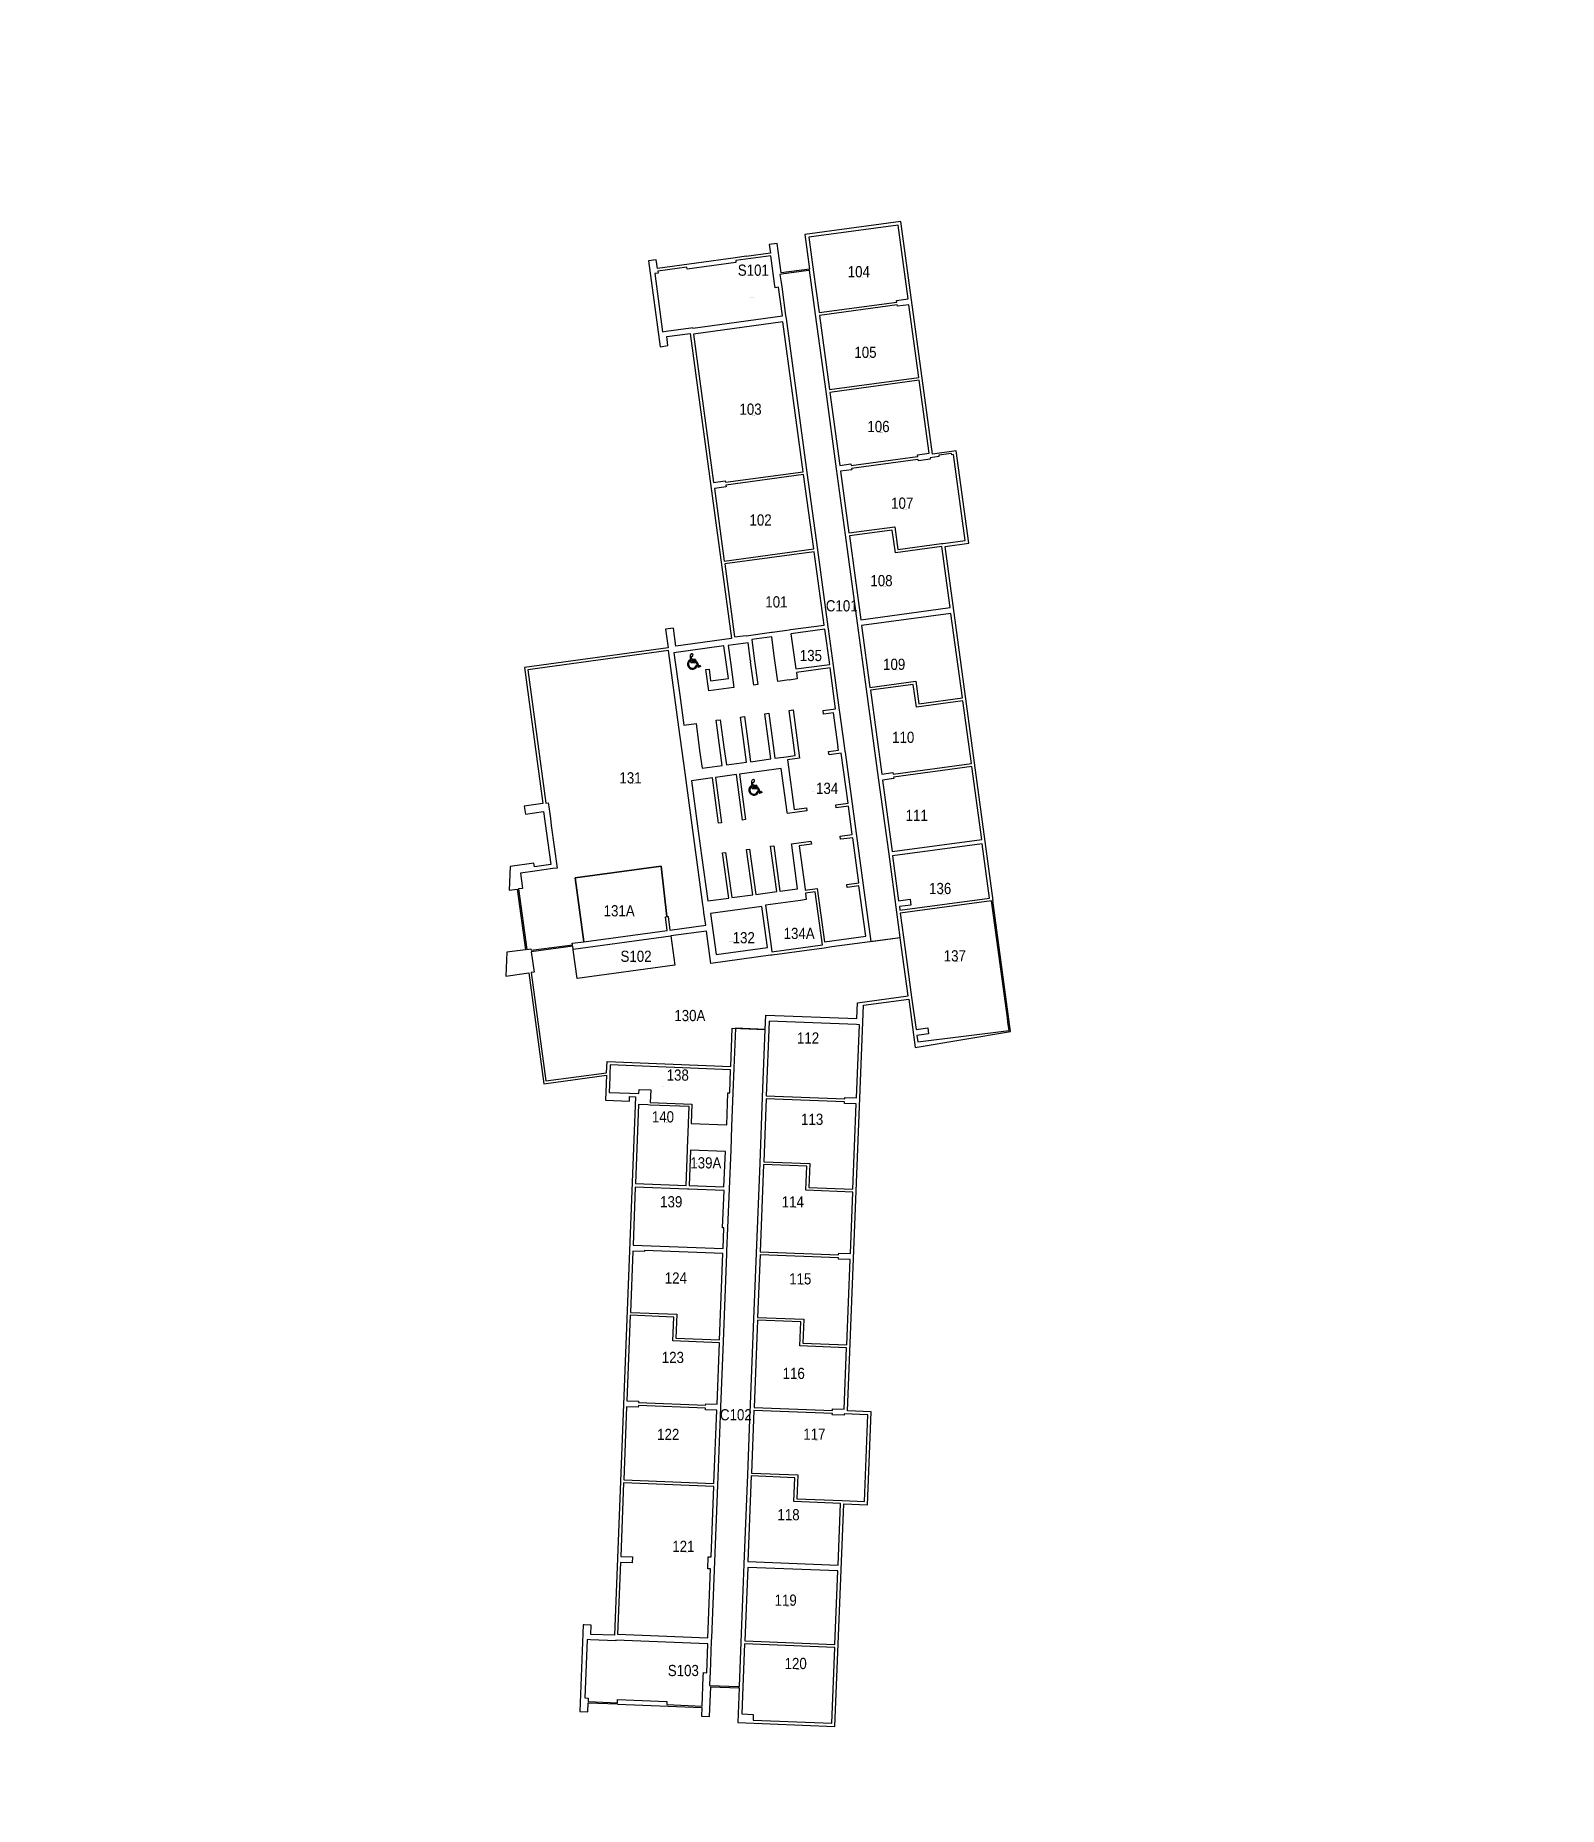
# Paper-space layout 'Layout1' of a CAD drawing. Header units: inches. Extents: x 0 to 8.5, y 1.12 to 11.
# The model-space entities are those that its viewports show. They can reach past a viewport. Long polylines and large blocks are cut down to what shows.
import ezdxf

# ---------------------------------------------------------------- set-up
doc = ezdxf.new("R2010")
doc.units = ezdxf.units.IN
doc.header["$LTSCALE"] = 100
doc.header["$MEASUREMENT"] = 0
doc.layers.get('0').update_dxf_attribs({"linetype": 'CONTINUOUS'})
for name, color, linetype in [('A-IDEN-ICON', 4, 'CONTINUOUS'), ('A-IDEN-SNUM', 4, 'CONTINUOUS'), ('A-IDEN-VNUM', 4, 'CONTINUOUS'), ('AREA-ASSIGN', 7, 'CONTINUOUS'), ('AREA-GROSS', 1, 'CONTINUOUS')]:
    doc.layers.add(name, color=color, linetype=linetype)
doc.layers.get('0').off()
doc.styles.add('CP_ROOMSNUMBER', font='arial.ttf', dxfattribs={"height": 1})
doc.styles.add('CP_ROOMVNUMBER', font='arial.ttf', dxfattribs={"width": 0.85, "height": 0.075})

# ---------------------------------------------------------------- blocks, each defined once
blk = doc.blocks.new('CPHC')
for p, q in [((4.7, 9.6), (4.6, 10.7)), ((5.5, 8), (5, 15.8)), ((5.5, 8), (10.8, 8)), ((6.3, 11), (6.1, 14.1)), ((10, 11), (6.3, 11)), ((6.4, 10), (10, 10)), ((6.4, 9), (6.4, 10)), ((11.5, 9), (6.4, 9)), ((10, 11), (10, 10)), ((10.8, 8), (12.7, 3)), ((10.9, 5.7), (11.5, 4.2)), ((11.5, 9), (13.3, 4.3)), ((15.2, 3.9), (12.7, 3)), ((14.8, 4.9), (13.3, 4.3)), ((14.8, 4.9), (15.2, 3.9))]:
    blk.add_line(p, q)
for centre, radius, start, end in [((7, 6.3), 5, 118.3454, 334.8586), ((7, 6.3), 4, 125.1719, 350.8537), ((6.4, 15.5), 1.38, 260.2584, 166.6451)]:
    blk.add_arc(centre, radius, start, end)

msp = doc.modelspace()

# ---------------------------------------------------------------- linework, layer by layer
at = {"layer": 'AREA-ASSIGN', "flags": 128}
for points in [[(69237319.6, 27655911.7), (69237305.8, 27655909.8), (69237220.4, 27655898.2), (69237219.2, 27655906.8), (69237214.4, 27655942.7), (69237214.4, 27655942.7), (69237210.4, 27655971.8), (69237179.4, 27655967.6), (69237178.3, 27655975.7), (69237056.8, 27655959.2), (69237057.9, 27655950.8), (69237055.6, 27655950.5), (69237066.4, 27655867.2), (69237069.2, 27655867.6), (69237072.4, 27655844.6), (69237200.5, 27655862), (69237223.9, 27655689.3), (69237122.9, 27655677.9), (69237123.3, 27655675.3), (69237095.9, 27655671.6), (69237105.7, 27655599.7), (69237131, 27655603.1), (69237139.2, 27655604.2), (69237139.3, 27655604.2), (69237139.3, 27655604.2), (69237147, 27655605.2), (69237396.4, 27655639.1), (69237411.8, 27655641.2), (69237503.3, 27655653.6), (69237657.1, 27655674.5), (69237618.6, 27655957.3), (69237350.7, 27655920.9), (69237351.3, 27655916), (69237343.4, 27655915)], [(69237055.8, 27655865.9), (69237057.4, 27655866), (69237063.5, 27655866.8), (69237052.2, 27655950), (69237011.1, 27655944.5), (69237010.3, 27655950.4), (69236792.6, 27655920.8), (69236809.1, 27655799.1), (69236831.5, 27655797.7), (69236821.7, 27655549.4), (69236898.8, 27655546.4), (69236896.2, 27655479.9), (69236925, 27655478.8), (69236917.8, 27655295.9), (69236949.6, 27655294.7), (69236963.4, 27655192.7), (69237080.5, 27655208.7), (69237061.9, 27655346), (69237059.7, 27655361.8), (69237059.7, 27655361.8), (69237045.6, 27655466), (69237045.6, 27655466.1), (69237045.1, 27655469.7), (69237028.8, 27655589.2), (69237093.8, 27655598), (69237084, 27655669.9), (69237025, 27655661.9), (69236998.4, 27655858.1)], [(69237072.4, 27655844.6), (69237095.2, 27655676.8), (69237122.6, 27655680.5), (69237122.9, 27655677.9), (69237223.9, 27655689.3), (69237200.5, 27655862)], [(69235661.9, 27655596), (69235669.2, 27655780.3), (69235668.2, 27655780.3), (69235670.2, 27655830.8), (69235670.5, 27655837.8), (69235553.1, 27655842.4), (69235552.8, 27655835.5), (69235545.9, 27655835.8), (69235543.6, 27655776.9), (69235550, 27655776.6), (69235546.1, 27655677.7), (69235539.7, 27655677.9), (69235536.9, 27655607), (69235595.3, 27655604.7), (69235604.2, 27655604.3), (69235603.9, 27655597.5), (69235661.9, 27655595.2)], [(69236815.2, 27655549.7), (69236824.8, 27655791.5), (69236806.4, 27655792.2), (69236803.5, 27655792.3), (69236803.5, 27655792.3), (69236800.4, 27655792.5), (69236769.5, 27655793.7), (69236767.9, 27655752.2), (69236767.2, 27655733.7), (69236775.7, 27655733.4), (69236774.8, 27655709.9), (69236749.5, 27655710.9), (69236746.3, 27655627.4), (69236707.3, 27655629), (69236704.5, 27655557.5), (69236769.1, 27655555), (69236768.9, 27655551.5)], [(69235812.3, 27655590), (69235812.5, 27655595.7), (69235836.5, 27655594.8), (69235836.3, 27655589), (69235978, 27655583.2), (69235985.2, 27655764.6), (69235837.4, 27655770.4), (69235836.5, 27655747), (69235824.5, 27655747.4), (69235825.4, 27655770.9), (69235681.1, 27655776.6), (69235673.9, 27655595.5)], [(69235991.1, 27655764.3), (69235983.9, 27655583.2), (69236131.1, 27655577.4), (69236132, 27655600.2), (69236135.3, 27655600), (69236140.6, 27655735), (69236137.3, 27655735.1), (69236138.2, 27655758.5)], [(69236141.2, 27655599.8), (69236143.9, 27655599.7), (69236143, 27655576.9), (69236266.8, 27655572.1), (69236270.5, 27655665.5), (69236318.4, 27655663.6), (69236321.9, 27655751.3), (69236150.2, 27655758), (69236149.3, 27655734.6), (69236146.5, 27655734.7)], [(69236272.7, 27655571.8), (69236446, 27655565), (69236452.2, 27655722.7), (69236450, 27655722.8), (69236451, 27655746.2), (69236327.8, 27655751), (69236324.1, 27655657.5), (69236276.1, 27655659.4)], [(69236575.5, 27655636.5), (69236579.6, 27655741.1), (69236462.9, 27655745.7), (69236455.8, 27655564.7), (69236455.8, 27655564.6), (69236497.7, 27655563), (69236497.8, 27655565.7), (69236572.6, 27655562.7), (69236572.6, 27655563), (69236575.4, 27655633.3)], [(69236582.8, 27655639.1), (69236654.6, 27655636.3), (69236657.3, 27655636.2), (69236704.9, 27655634.3), (69236707.5, 27655634.2), (69236707.6, 27655634.2), (69236741.2, 27655632.9), (69236744.3, 27655711.1), (69236744.5, 27655715.8), (69236745.2, 27655734.6), (69236586.9, 27655740.8)], [(69238305.7, 27655629.3), (69238306.1, 27655626), (69238305.1, 27655625.8), (69238329.6, 27655445.6), (69238387.1, 27655453.4), (69238386.2, 27655460.2), (69238394.9, 27655461.4), (69238450.4, 27655468.9), (69238440.9, 27655539.3), (69238437.1, 27655538.8), (69238423.7, 27655636.9), (69238427.6, 27655637.4), (69238419.6, 27655695.8), (69238415.8, 27655695.3), (69238414.9, 27655702.1), (69238297.9, 27655686.2), (69238298.9, 27655679.4)], [(69237335.5, 27655396.5), (69237330.2, 27655435.6), (69237332.8, 27655436), (69237420.3, 27655447.9), (69237408.9, 27655531.8), (69237317.7, 27655519.4), (69237316.9, 27655525.6), (69237408, 27655538), (69237402.3, 27655580.1), (69237311.1, 27655567.7), (69237310.3, 27655573.9), (69237401.5, 27655586.3), (69237395.8, 27655628.4), (69237304.6, 27655616), (69237304.6, 27655616), (69237245.4, 27655608), (69237245.4, 27655608), (69237154.4, 27655595.6), (69237160.1, 27655553.5), (69237251.1, 27655565.9), (69237251.9, 27655559.7), (69237161, 27655547.3), (69237166.7, 27655505.2), (69237257.7, 27655517.6), (69237258.5, 27655511.4), (69237167.5, 27655499), (69237173.3, 27655456.9), (69237264.2, 27655469.3), (69237265.1, 27655463.1), (69237174.1, 27655450.7), (69237178.9, 27655415), (69237266.3, 27655426.9), (69237268.9, 27655427.3), (69237274.2, 27655388.2), (69237268.5, 27655387.4), (69237265.2, 27655411.9), (69237178.1, 27655400.1), (69237175.8, 27655399.8), (69237179.2, 27655375.4), (69237072, 27655360.8), (69237083.2, 27655278.1), (69237184.7, 27655291.9), (69237181.5, 27655315.6), (69237181.5, 27655315.7), (69237187.2, 27655316.4), (69237190.5, 27655291.9), (69237281.4, 27655304.2), (69237278.1, 27655328.5), (69237278.6, 27655328.8), (69237278.6, 27655328.6), (69237284.3, 27655329.3), (69237287.6, 27655305.1), (69237344.7, 27655312.8), (69237341.4, 27655337.3), (69237347.6, 27655338.1), (69237350.9, 27655313.7), (69237451.3, 27655327.3), (69237448, 27655351.8), (69237454.2, 27655352.7), (69237456.9, 27655333), (69237463.8, 27655333.9), (69237463.9, 27655333.4), (69237532.3, 27655342.7), (69237529.5, 27655362.9), (69237537, 27655363.9), (69237540.4, 27655338.7), (69237622.6, 27655349.9), (69237613.4, 27655417.5), (69237600.2, 27655415.7), (69237598, 27655432.2), (69237598.5, 27655432.3), (69237595.4, 27655454.9), (69237646.8, 27655461.8), (69237646.8, 27655461.9), (69237685.2, 27655467.1), (69237679.7, 27655507.2), (69237641.3, 27655502), (69237641.3, 27655502), (69237588.9, 27655494.9), (69237587.8, 27655503), (69237634.7, 27655509.4), (69237634.8, 27655508.9), (69237636.8, 27655509.2), (69237636.7, 27655509.7), (69237673.1, 27655514.6), (69237667.7, 27655554.8), (69237629.3, 27655549.5), (69237629.2, 27655550), (69237629.2, 27655550), (69237629.3, 27655549.5), (69237583.4, 27655543.3), (69237576.6, 27655593.3), (69237619.3, 27655599.1), (69237620.1, 27655592.9), (69237596.3, 27655589.7), (69237601.2, 27655554), (69237666.6, 27655562.9), (69237652.9, 27655663.4), (69237567.5, 27655651.8), (69237567.5, 27655651.8), (69237507.3, 27655643.6), (69237510.6, 27655619.1), (69237456.5, 27655611.8), (69237420.9, 27655607), (69237426.4, 27655566.3), (69237462.1, 27655571.2), (69237517.2, 27655578.7), (69237518.3, 27655570.5), (69237463.2, 27655563), (69237427.5, 27655558.2), (69237433, 27655517.5), (69237468.7, 27655522.4), (69237523.8, 27655529.9), (69237524.9, 27655521.7), (69237469.8, 27655514.2), (69237434.1, 27655509.4), (69237439.7, 27655468.7), (69237475.3, 27655473.6), (69237530.4, 27655481.1), (69237531.6, 27655472.9), (69237476.4, 27655465.4), (69237440.8, 27655460.6), (69237443.1, 27655443.5), (69237443.2, 27655442.4), (69237446.3, 27655419.9), (69237482, 27655424.8), (69237537.1, 27655432.3), (69237538.2, 27655424.1), (69237441.2, 27655410.9), (69237437.9, 27655435.3), (69237433.2, 27655434.7), (69237337.9, 27655421.7), (69237341.2, 27655397.3)], [(69236582.6, 27655632.8), (69236579.8, 27655563), (69236651.1, 27655560.2), (69236653.9, 27655630)], [(69237995, 27655583.7), (69237998.1, 27655560.4), (69237995.4, 27655560.1), (69238016.7, 27655403.8), (69238317.6, 27655444.7), (69238293.2, 27655624.3)], [(69236138.8, 27655509.8), (69236139.8, 27655509.8), (69236143, 27655509.6), (69236315, 27655502.9), (69236446.8, 27655497.7), (69236627.8, 27655490.5), (69236760.2, 27655485.3), (69236896.2, 27655479.9), (69236898.6, 27655539.9), (69236818.2, 27655543), (69236768.7, 27655545), (69236701.4, 27655547.7), (69236653.8, 27655549.5), (69236575.8, 27655552.6), (69236497.4, 27655555.7), (69236450.6, 27655557.6), (69236449.5, 27655557.6), (69236445.6, 27655557.8), (69236269.4, 27655564.7), (69236137.1, 27655569.9), (69235980.7, 27655576.1), (69235673.7, 27655588.2), (69235668.2, 27655588.4), (69235667.6, 27655588.4), (69235603.7, 27655591), (69235603.7, 27655591), (69235594.8, 27655591.3), (69235578.3, 27655592), (69235578.3, 27655591.3), (69235576.1, 27655534.4), (69235576, 27655532), (69235665, 27655528.5), (69235821.6, 27655522.3), (69236002.3, 27655515.2), (69236131.1, 27655510.1)], [(69237129.2, 27655589.7), (69237046.9, 27655578.6), (69237060.9, 27655475.5), (69237143.2, 27655486.7)], [(69237837.2, 27655562.3), (69237861.6, 27655382.7), (69238010.8, 27655403), (69237989.6, 27655559.3), (69237986.3, 27655558.8), (69237983.1, 27655582.1)], [(69237855.8, 27655381.9), (69237831.4, 27655561.5), (69237684.7, 27655541.6), (69237687.8, 27655518.7), (69237687.2, 27655518.6), (69237694.2, 27655467.8), (69237694.5, 27655465.2), (69237699, 27655432.2), (69237699.3, 27655429.6), (69237699.4, 27655429.6), (69237708.6, 27655361.9)], [(69235520.2, 27655504.2), (69235508.8, 27655504.6), (69235502.6, 27655346.3), (69235654.6, 27655340.3), (69235661.7, 27655521.4), (69235575.7, 27655524.8), (69235521.1, 27655526.9)], [(69235808.2, 27655334.2), (69235815.4, 27655515.3), (69235667.6, 27655521.1), (69235660.5, 27655340)], [(69235827.4, 27655514.8), (69235820.2, 27655333.7), (69235944, 27655328.8), (69235947.7, 27655422.4), (69235995.6, 27655420.5), (69235999.1, 27655508.1)], [(69235953.3, 27655416.3), (69235949.7, 27655325.4), (69235948, 27655280.6), (69236121.8, 27655273.8), (69236123.6, 27655321.3), (69236121, 27655321.4), (69236121.9, 27655345.3), (69236124.6, 27655345.2), (69236130.8, 27655502.9), (69236005, 27655507.8), (69236001.3, 27655414.4)], [(69236311.8, 27655495.7), (69236136.7, 27655502.6), (69236130.5, 27655345), (69236133.9, 27655344.9), (69236133, 27655321.4), (69236256.7, 27655316.5), (69236260.4, 27655410.7), (69236308.4, 27655408.8)], [(69236443.6, 27655490.5), (69236317.7, 27655495.5), (69236314, 27655402.7), (69236266.1, 27655404.6), (69236262.6, 27655316.3), (69236433.7, 27655309.5), (69236434.7, 27655333), (69236437.4, 27655332.9)], [(69236624.6, 27655483.4), (69236449.5, 27655490.3), (69236443.3, 27655332.7), (69236446.6, 27655332.5), (69236445.7, 27655309), (69236569.5, 27655304.2), (69236573.2, 27655398.3), (69236621.2, 27655396.4)], [(69236757, 27655478.2), (69236630.5, 27655483.2), (69236626.8, 27655390.3), (69236578.9, 27655392.2), (69236575.4, 27655303.9), (69236746.5, 27655297.2), (69236747.4, 27655320.7), (69236750.8, 27655320.5)], [(69236912.8, 27655472), (69236762.9, 27655477.9), (69236756.7, 27655320.3), (69236759.4, 27655320.2), (69236758.5, 27655296.7), (69236905.6, 27655290.9), (69236905.8, 27655296.5)], [(69237172.8, 27655379.8), (69237170.1, 27655399.5), (69237156.9, 27655397.8), (69237155.4, 27655409.5), (69237145.8, 27655479.7), (69237058.3, 27655467.8), (69237052, 27655467), (69237065.8, 27655365.2)], [(69238421.2, 27655390.9), (69238420.9, 27655393.3), (69238413.5, 27655447.7), (69238413.1, 27655450.4), (69238396.7, 27655448.1), (69238388, 27655446.9), (69238330.6, 27655439.1), (69238330.5, 27655439.1), (69238324.6, 27655438.3), (69238014.7, 27655396.2), (69237859.7, 27655375.1), (69237705.3, 27655354.1), (69237704.3, 27655354), (69237704.3, 27655354), (69237701, 27655353.5), (69237627.3, 27655343.5), (69237537.6, 27655331.3), (69237533.8, 27655330.8), (69237465.6, 27655321.5), (69237455.5, 27655320.1), (69237452.9, 27655319.8), (69237185.9, 27655283.5), (69237185.9, 27655283.5), (69237185.8, 27655283.5), (69237072.5, 27655268.1), (69237080.6, 27655208.7), (69237131.9, 27655215.6), (69237248.1, 27655231.4), (69237401.9, 27655252.4), (69237579.5, 27655276.5), (69237712.4, 27655294.5), (69237889.6, 27655318.6), (69238022.2, 27655336.7), (69238177.9, 27655357.8), (69238332.3, 27655378.8)], [(69237629.6, 27655350.4), (69237700.2, 27655360), (69237690.9, 27655428.5), (69237620.3, 27655418.9)], [(69238352.1, 27655191.3), (69238348.9, 27655214.5), (69238351.7, 27655214.9), (69238330.4, 27655371.2), (69238181.8, 27655351), (69238206.2, 27655171.4)], [(69238427.6, 27655384.4), (69238424.1, 27655384), (69238422.2, 27655383.7), (69238336.2, 27655372), (69238357.5, 27655215.7), (69238360.8, 27655216.2), (69238364, 27655192.9), (69238512, 27655213), (69238487.6, 27655392.6)], [(69238041.5, 27655172.8), (69238041.4, 27655173.2), (69238023.3, 27655306.5), (69238020.6, 27655306.2), (69238017.5, 27655328.7), (69237893.5, 27655311.9), (69237906, 27655219.8), (69237860.4, 27655213.6), (69237872.2, 27655126.1), (69237872.7, 27655122.8), (69237872.7, 27655122.8), (69237878.7, 27655078.5), (69238051.1, 27655101.9), (69238050.6, 27655105.4), (69238053.5, 27655105.8), (69238050, 27655131.5), (69238047.2, 27655131.2), (69238044.7, 27655149), (69238042, 27655148.6), (69238038.8, 27655172.4)], [(69238047.3, 27655174), (69238047.3, 27655173.5), (69238050.7, 27655174), (69238053.8, 27655150.7), (69238200.4, 27655170.6), (69238176, 27655350.2), (69238029.4, 27655330.3), (69238032.5, 27655307.8), (69238029.1, 27655307.3)], [(69237731.8, 27655107), (69237707.4, 27655286.6), (69237583.4, 27655269.7), (69237595.9, 27655177.7), (69237550.2, 27655171.5), (69237562.1, 27655083.9)], [(69237719.3, 27655288.2), (69237743.7, 27655108.6), (69237866.4, 27655125.3), (69237853.7, 27655218.6), (69237899.4, 27655224.9), (69237887.7, 27655311.1)], [(69237409.1, 27655246), (69237412.2, 27655223.5), (69237408.8, 27655223), (69237430.2, 27655066), (69237556.3, 27655083.1), (69237543.6, 27655176.5), (69237589.3, 27655182.7), (69237577.5, 27655268.9)], [(69237269.3, 27655044.1), (69237244.8, 27655224.4), (69237154.8, 27655212.2), (69237157.9, 27655188.9), (69237146.1, 27655187.3), (69237142.9, 27655210.6), (69237135.7, 27655209.6), (69237160.2, 27655029.3)], [(69237424.4, 27655065.2), (69237403, 27655222.2), (69237400.3, 27655221.8), (69237397.2, 27655244.4), (69237253.3, 27655224.8), (69237277.7, 27655045.2)], [(69236896.1, 27655177), (69236899.3, 27655153.7), (69236887.4, 27655152.1), (69236884.2, 27655175.4), (69236871.4, 27655173.7), (69236893.9, 27654990), (69236910.9, 27654992.4), (69236919.2, 27654993.5), (69237154.8, 27655025.5), (69237129.8, 27655208.8), (69237081.4, 27655202.2), (69237036.8, 27655196.2), (69236961.1, 27655185.9)]]:
    msp.add_lwpolyline(points, close=True, dxfattribs=at)
at = {"layer": 'AREA-ASSIGN'}
msp.add_lwpolyline([(69236998.4, 27655858.1), (69237055.8, 27655865.9), (69237057.4, 27655866), (69237084, 27655669.9), (69237025, 27655661.9), (69236998.4, 27655858.1)], close=True, dxfattribs=at)
at = {"layer": 'AREA-GROSS'}
msp.add_lwpolyline([(69238440.3, 27655714.8), (69238267.8, 27655691.4), (69238270, 27655675.5), (69238288.2, 27655678), (69238294.6, 27655631), (69237681.3, 27655547.7), (69237666, 27655659.6), (69237702.4, 27655664.6), (69237700.2, 27655680.4), (69237662.8, 27655675.3), (69237623.6, 27655963.8), (69237349.9, 27655926.6), (69237344.8, 27655964.1), (69237328.9, 27655961.9), (69237333.9, 27655925.6), (69237227.2, 27655911.1), (69237222.8, 27655943.8), (69237230.2, 27655944.8), (69237223.8, 27655992.4), (69237175.8, 27655994.3), (69237177.9, 27655978.2), (69237056.4, 27655961.7), (69237051.4, 27655999.2), (69237003.4, 27656001.1), (69237009.6, 27655955.3), (69236786.9, 27655925.1), (69236804.1, 27655798.8), (69236753.8, 27655800.8), (69236751.9, 27655752.8), (69236761.4, 27655752.5), (69236760.9, 27655740.5), (69235679.1, 27655783.1), (69235680.9, 27655830.5), (69235699.3, 27655829.8), (69235699.9, 27655843.9), (69235699.9, 27655845.7), (69235526.1, 27655852.6), (69235525.4, 27655836.6), (69235543.4, 27655835.9), (69235541.1, 27655776.9), (69235540.8, 27655777), (69235534.1, 27655607.1), (69235516.4, 27655607.8), (69235515.8, 27655591.8), (69235575.7, 27655589.4), (69235573.5, 27655532.1), (69235503.5, 27655534.9), (69235495.8, 27655340), (69235943.1, 27655322.4), (69235941.2, 27655274.4), (69236128, 27655267), (69236129.9, 27655315), (69236944.6, 27655282.9), (69236957, 27655191.9), (69236859.6, 27655178.6), (69236891.7, 27654987.2), (69237155.1, 27655023), (69237155.2, 27655022), (69237866.7, 27655118.7), (69237873.1, 27655071.1), (69238058.4, 27655096.2), (69238052, 27655143.9), (69238519.3, 27655207.4), (69238493, 27655400.7), (69238423.7, 27655391.2), (69238415.9, 27655448.2), (69238475.4, 27655456.2), (69238473.3, 27655472), (69238455.4, 27655469.6), (69238448.8, 27655518.4), (69238449.7, 27655518.5), (69238446.1, 27655540), (69238424.8, 27655696.5), (69238442.4, 27655698.9), (69238440.3, 27655714.8)], close=True, dxfattribs=at)

# ---------------------------------------------------------------- block references
at = {"layer": 'A-IDEN-ICON', "xscale": 2, "yscale": 2, "zscale": 2, "rotation": 270}
for p in [(69237617.3, 27655640.3), (69237364.3, 27655517)]:
    msp.add_blockref('CPHC', p, dxfattribs=at)

# ---------------------------------------------------------------- texts
at = {"layer": 'A-IDEN-SNUM', "style": 'CP_ROOMSNUMBER'}
for s, p in [('172E0131A0', (69237122.4, 27655781.3)), ('172E013100', (69237389.5, 27655749.5)), ('172ES10200', (69237031, 27655747.3)), ('172E014000', (69236708.4, 27655684.4)), ('172E013800', (69236781.7, 27655690.8)), ('172ES10300', (69235596.1, 27655652.3)), ('172E012100', (69235845.5, 27655643.3)), ('172E012200', (69236070.4, 27655673.7)), ('172E012300', (69236225.1, 27655664.4)), ('172E012400', (69236384.6, 27655658.4)), ('172E013900', (69236537.8, 27655667.7)), ('172E0139A0', (69236626, 27655622.4)), ('172E0130A0', (69236911.9, 27655639.2)), ('172EC10200', (69236110.8, 27655544.3)), ('172E013200', (69237072.8, 27655551.3)), ('172E010300', (69238130.2, 27655508.4)), ('172ES10100', (69238366.8, 27655511.1)), ('172E010200', (69237907.5, 27655488.2)), ('172E011900', (69235737.5, 27655437.8)), ('172E011800', (69235909.3, 27655432)), ('172E010100', (69237743, 27655456.4)), ('172E012000', (69235610.2, 27655417.7)), ('172E011600', (69236193, 27655421.6)), ('172E011500', (69236383, 27655408.5)), ('172E011400', (69236537.6, 27655423.4)), ('172E0134A0', (69237076.9, 27655419.6)), ('172E013500', (69237638.6, 27655405.4)), ('172E011700', (69236071, 27655380.1)), ('172E011300', (69236703.5, 27655384.6)), ('172E011200', (69236866.8, 27655392.8)), ('172E013400', (69237374.4, 27655389.9)), ('172EC10100', (69237749.1, 27655338.5)), ('172E010400', (69238406.3, 27655290.8)), ('172E010600', (69238095.3, 27655251.4)), ('172E010500', (69238244.4, 27655277.5)), ('172E010900', (69237617.7, 27655219.8)), ('172E010800', (69237785.7, 27655245.3)), ('172E011000', (69237470.9, 27655201.7)), ('172E010700', (69237941.3, 27655203.6)), ('172E011100', (69237314, 27655174.5)), ('172E013600', (69237167.2, 27655127.4)), ('172E013700', (69237031.9, 27655098))]:
    msp.add_text(s, height=1, rotation=270, dxfattribs=at).set_placement(p)
at = {"layer": 'A-IDEN-VNUM', "style": 'CP_ROOMVNUMBER', "width": 0.85}
for s, p in [('131A', (69237123.3, 27655804.7)), ('S102', (69237031.9, 27655770.8)), ('131', (69237390.4, 27655773)), ('122', (69236071.3, 27655697.2)), ('123', (69236226, 27655687.9)), ('124', (69236385.5, 27655681.9)), ('139', (69236538.7, 27655691.2)), ('140', (69236709.3, 27655707.9)), ('S103', (69235597, 27655675.8)), ('121', (69235846.4, 27655666.8)), ('138', (69236793.2, 27655678.1)), ('130A', (69236912.8, 27655662.7)), ('139A', (69236616.9, 27655630.6)), ('C102', (69236110.8, 27655571)), ('132', (69237069.2, 27655545.5)), ('102', (69237908.4, 27655511.7)), ('103', (69238131.1, 27655531.9)), ('S101', (69238410.3, 27655535.2)), ('101', (69237743.9, 27655479.9)), ('120', (69235611.1, 27655441.2)), ('119', (69235738.4, 27655461.3)), ('118', (69235910.1, 27655455.5)), ('116', (69236193.9, 27655445.1)), ('115', (69236383.9, 27655432)), ('114', (69236538.5, 27655446.9)), ('134A', (69237077.8, 27655443.1)), ('117', (69236071.9, 27655403.6)), ('113', (69236704.4, 27655408.1)), ('112', (69236867.7, 27655416.3)), ('135', (69237636.1, 27655410.6)), ('134', (69237369.3, 27655378)), ('C101', (69237736, 27655358.3)), ('105', (69238245.3, 27655301)), ('104', (69238407.2, 27655314.3)), ('108', (69237786.6, 27655268.8)), ('106', (69238096.2, 27655274.8)), ('110', (69237471.8, 27655225.2)), ('109', (69237618.5, 27655243.3)), ('107', (69237942.2, 27655227.1)), ('111', (69237314.9, 27655198)), ('136', (69237168.1, 27655150.9)), ('137', (69237032.8, 27655121.5))]:
    msp.add_text(s, height=22.5, rotation=270, dxfattribs=at).set_placement(p)

psp = doc.layouts.get("Layout1")

# ---------------------------------------------------------------- viewports
at = {"layer": '0', "view_target_point": (69237666.1587, 27655489.5751), "view_twist_angle": 90}
psp.add_viewport(center=(4.25, 6.058), size=(8.4999, 9.88396), view_center_point=(73.3317, -552.1424), view_height=3558.22683, dxfattribs=at)

doc.saveas('drawing.dxf')
